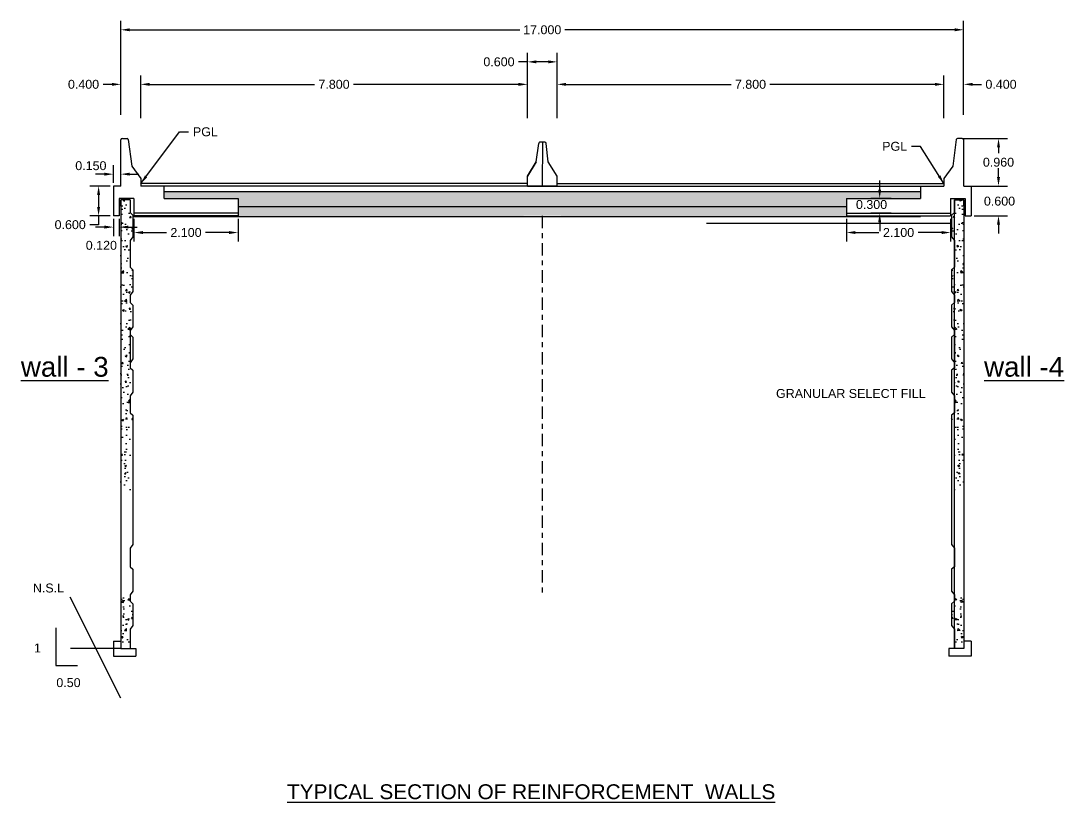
# Model space of a CAD drawing. Header units: inches. Extents: x 7464 to 8514, y 25455 to 25607.
# Drawn here: x 8087.38 to 8108.42, y 25477.12 to 25492.89 of the extents above; entities that cross this region are included whole.
import ezdxf

# ---------------------------------------------------------------- set-up
doc = ezdxf.new("R2010")
doc.units = ezdxf.units.IN
doc.header["$MEASUREMENT"] = 0
doc.linetypes.add('CENTER', pattern=[2, 1.25, -0.25, 0.25, -0.25])
doc.styles.get("Standard").update_dxf_attribs({"font": 'arial.ttf'})
doc.dimstyles.get("Standard").update_dxf_attribs({"dimtxt": 0.18, "dimasz": 0.18, "dimexe": 0.18, "dimexo": 0.0625, "dimgap": 0.09, "dimtad": 0, "dimtih": 1, "dimtoh": 1, "dimdec": 3, "dimzin": 0, "dimdsep": 46, "dimtxsty": 'Standard', "dimcen": 0.09, "dimadec": 0, "dimazin": 0, "dimtfac": 1, "dimtdec": 3, "dimtofl": 0, "dimtmove": 0, "dimatfit": 3, "dimfxl": 1, "dimtolj": 1, "dimtzin": 0, "dimarcsym": 0})
pattern_1 = [(130, (8334.2532, 25322.7993), (-0.3586301, -0.03137607), [0.0375, -0.4125]), (185, (8334.2532, 25322.7993), (0.06937567, 0.37609607), [0.03, -0.33]), (79.5486, (8334.2233, 25322.7967), (-0.2892547, 0.34471977), [0.0318701, -0.35057106]), (133.8158, (8334.2532, 25322.8993), (-0.5336205, -0.0827595), [0.05625, -0.61875]), (83.3644, (8334.20873, 25322.8924), (-0.4673314, 0.4870589), [0.0478051, -0.5258565]), (188.8158, (8334.2532, 25322.8993), (-0.467331, 0.4870593), [0.045, -0.495]), (159, (8334.2032, 25322.8743), (-0.29845353, -0.20130945), [0.0375, -0.4125]), (214, (8334.2032, 25322.8743), (-0.12165767, 0.362575), [0.03, -0.33]), (108.5486, (8334.17833, 25322.85754), (-0.4201113, 0.16126525), [0.0318701, -0.35057106]), (142.5, (8334.2532, 25322.79931), (-0.00607993, 0.166446927), [0, -0.326, 0, -0.335, 0, -0.33125]), (172.5, (8334.2532, 25322.79931), (-0.13153477, 0.19720586), [0, -0.191, 0, -0.3185, 0, -0.12625]), (212.5, (8334.3647, 25322.79931), (-0.26691122, -0.011277436), [0, -0.125, 0, -0.39, 0, -0.5175]), (222.5, (8334.4147, 25322.7993), (-0.29159308, 0.0500525), [0, -0.1625, 0, -0.259, 0, -0.3675])]

# ---------------------------------------------------------------- blocks, each defined once
blk = doc.blocks.new('*D255')
at = {"color": 0, "lineweight": -2, "transparency": 16777216}
for p, q in [((8089.792, 25490.927), (8089.792, 25491.788)), ((8097.592, 25490.927), (8097.592, 25491.788)), ((8089.972, 25491.608), (8093.3, 25491.608)), ((8097.412, 25491.608), (8094.085, 25491.608))]:
    blk.add_line(p, q, dxfattribs=at)
at = {"color": 0, "transparency": 16777216}
for points in [[(8089.972, 25491.638), (8089.972, 25491.578), (8089.792, 25491.608)], [(8097.412, 25491.638), (8097.412, 25491.578), (8097.592, 25491.608)]]:
    blk.add_solid(points, dxfattribs=at)
at = {"layer": 'Defpoints', "color": 0, "transparency": 16777216}
for p in [(8097.592, 25491.608), (8089.792, 25490.865), (8097.592, 25490.865)]:
    blk.add_point(p, dxfattribs=at)
at = {"color": 0, "transparency": 16777216, "insert": (8093.692, 25491.608), "char_height": 0.18, "attachment_point": 5}
blk.add_mtext('\\A1;7.800', dxfattribs=at)
blk = doc.blocks.new('*D256')
at = {"color": 0, "lineweight": -2, "transparency": 16777216}
for p, q in [((8089.392, 25490.99), (8089.392, 25491.788)), ((8089.792, 25490.99), (8089.792, 25491.788)), ((8089.212, 25491.608), (8089.032, 25491.608)), ((8089.972, 25491.608), (8090.152, 25491.608))]:
    blk.add_line(p, q, dxfattribs=at)
at = {"color": 0, "transparency": 16777216}
for points in [[(8089.212, 25491.638), (8089.212, 25491.578), (8089.392, 25491.608)], [(8089.972, 25491.638), (8089.972, 25491.578), (8089.792, 25491.608)]]:
    blk.add_solid(points, dxfattribs=at)
at = {"layer": 'Defpoints', "color": 0, "transparency": 16777216}
for p in [(8089.392, 25491.608), (8089.392, 25490.927), (8089.792, 25490.927)]:
    blk.add_point(p, dxfattribs=at)
at = {"color": 0, "transparency": 16777216, "insert": (8088.639, 25491.608), "char_height": 0.18, "attachment_point": 5}
blk.add_mtext('\\A1;0.400', dxfattribs=at)
blk = doc.blocks.new('*D257')
at = {"color": 0, "lineweight": -2, "transparency": 16777216}
for p, q in [((8089.242, 25489.619), (8089.242, 25489.976)), ((8089.392, 25489.619), (8089.392, 25489.976)), ((8089.062, 25489.796), (8088.882, 25489.796)), ((8089.572, 25489.796), (8089.752, 25489.796))]:
    blk.add_line(p, q, dxfattribs=at)
at = {"color": 0, "transparency": 16777216}
for points in [[(8089.062, 25489.826), (8089.062, 25489.766), (8089.242, 25489.796)], [(8089.572, 25489.826), (8089.572, 25489.766), (8089.392, 25489.796)]]:
    blk.add_solid(points, dxfattribs=at)
at = {"layer": 'Defpoints', "color": 0, "transparency": 16777216}
for p in [(8089.392, 25489.796), (8089.242, 25489.556), (8089.392, 25489.556)]:
    blk.add_point(p, dxfattribs=at)
at = {"color": 0, "transparency": 16777216, "insert": (8088.787, 25489.966), "char_height": 0.18, "attachment_point": 5}
blk.add_mtext('\\A1;0.150', dxfattribs=at)
blk = doc.blocks.new('*D276')
at = {"color": 0, "lineweight": -2, "transparency": 16777216}
for p, q in [((8089.656, 25488.894), (8089.656, 25488.438)), ((8091.756, 25488.894), (8091.756, 25488.438)), ((8089.836, 25488.618), (8090.311, 25488.618)), ((8091.576, 25488.618), (8091.101, 25488.618))]:
    blk.add_line(p, q, dxfattribs=at)
at = {"color": 0, "transparency": 16777216}
for points in [[(8089.836, 25488.648), (8089.836, 25488.588), (8089.656, 25488.618)], [(8091.576, 25488.648), (8091.576, 25488.588), (8091.756, 25488.618)]]:
    blk.add_solid(points, dxfattribs=at)
at = {"layer": 'Defpoints', "color": 0, "transparency": 16777216}
for p in [(8089.656, 25488.956), (8091.756, 25488.956), (8091.756, 25488.618)]:
    blk.add_point(p, dxfattribs=at)
at = {"color": 0, "transparency": 16777216, "insert": (8090.706, 25488.618), "char_height": 0.18, "attachment_point": 5}
blk.add_mtext('\\A1;2.100', dxfattribs=at)
blk = doc.blocks.new('*D259')
at = {"color": 0, "lineweight": -2, "transparency": 16777216}
for p, q in [((8098.192, 25490.927), (8098.192, 25491.788)), ((8105.992, 25490.927), (8105.992, 25491.788)), ((8098.372, 25491.608), (8101.7, 25491.608)), ((8105.812, 25491.608), (8102.485, 25491.608))]:
    blk.add_line(p, q, dxfattribs=at)
at = {"color": 0, "transparency": 16777216}
for points in [[(8098.372, 25491.638), (8098.372, 25491.578), (8098.192, 25491.608)], [(8105.812, 25491.638), (8105.812, 25491.578), (8105.992, 25491.608)]]:
    blk.add_solid(points, dxfattribs=at)
at = {"layer": 'Defpoints', "color": 0, "transparency": 16777216}
for p in [(8098.192, 25491.608), (8098.192, 25490.865), (8105.992, 25490.865)]:
    blk.add_point(p, dxfattribs=at)
at = {"color": 0, "transparency": 16777216, "insert": (8102.092, 25491.608), "char_height": 0.18, "attachment_point": 5}
blk.add_mtext('\\A1;7.800', dxfattribs=at)
blk = doc.blocks.new('*D260')
at = {"color": 0, "lineweight": -2, "transparency": 16777216}
for p, q in [((8105.992, 25490.99), (8105.992, 25491.788)), ((8106.392, 25490.99), (8106.392, 25491.788)), ((8105.812, 25491.608), (8105.632, 25491.608)), ((8106.572, 25491.608), (8106.752, 25491.608))]:
    blk.add_line(p, q, dxfattribs=at)
at = {"color": 0, "transparency": 16777216}
for points in [[(8105.812, 25491.638), (8105.812, 25491.578), (8105.992, 25491.608)], [(8106.572, 25491.638), (8106.572, 25491.578), (8106.392, 25491.608)]]:
    blk.add_solid(points, dxfattribs=at)
at = {"layer": 'Defpoints', "color": 0, "transparency": 16777216}
for p in [(8106.392, 25491.608), (8105.992, 25490.927), (8106.392, 25490.927)]:
    blk.add_point(p, dxfattribs=at)
at = {"color": 0, "transparency": 16777216, "insert": (8107.146, 25491.608), "char_height": 0.18, "attachment_point": 5}
blk.add_mtext('\\A1;0.400', dxfattribs=at)
blk = doc.blocks.new('*D278')
at = {"color": 0, "lineweight": -2, "transparency": 16777216}
for p, q in [((8104.029, 25488.894), (8104.029, 25488.438)), ((8106.129, 25488.894), (8106.129, 25488.438)), ((8104.209, 25488.618), (8104.684, 25488.618)), ((8105.949, 25488.618), (8105.474, 25488.618))]:
    blk.add_line(p, q, dxfattribs=at)
at = {"color": 0, "transparency": 16777216}
for points in [[(8104.209, 25488.648), (8104.209, 25488.588), (8104.029, 25488.618)], [(8105.949, 25488.648), (8105.949, 25488.588), (8106.129, 25488.618)]]:
    blk.add_solid(points, dxfattribs=at)
at = {"layer": 'Defpoints', "color": 0, "transparency": 16777216}
for p in [(8104.029, 25488.956), (8106.129, 25488.956), (8104.029, 25488.618)]:
    blk.add_point(p, dxfattribs=at)
at = {"color": 0, "transparency": 16777216, "insert": (8105.079, 25488.618), "char_height": 0.18, "attachment_point": 5}
blk.add_mtext('\\A1;2.100', dxfattribs=at)
blk = doc.blocks.new('*D261')
at = {"color": 0, "lineweight": -2, "transparency": 16777216}
for p, q in [((8097.592, 25490.927), (8097.592, 25492.242)), ((8098.192, 25490.927), (8098.192, 25492.242)), ((8097.592, 25492.062), (8097.412, 25492.062)), ((8098.012, 25492.062), (8097.772, 25492.062))]:
    blk.add_line(p, q, dxfattribs=at)
at = {"color": 0, "transparency": 16777216}
for points in [[(8097.772, 25492.092), (8097.772, 25492.032), (8097.592, 25492.062)], [(8098.012, 25492.092), (8098.012, 25492.032), (8098.192, 25492.062)]]:
    blk.add_solid(points, dxfattribs=at)
at = {"layer": 'Defpoints', "color": 0, "transparency": 16777216}
for p in [(8097.592, 25492.062), (8097.592, 25490.865), (8098.192, 25490.865)]:
    blk.add_point(p, dxfattribs=at)
at = {"color": 0, "transparency": 16777216, "insert": (8097.019, 25492.062), "char_height": 0.18, "attachment_point": 5}
blk.add_mtext('\\A1;0.600', dxfattribs=at)
blk = doc.blocks.new('*D262')
at = {"color": 0, "lineweight": -2, "transparency": 16777216}
for p, q in [((8089.392, 25491.451), (8089.392, 25492.889)), ((8106.392, 25491.451), (8106.392, 25492.889)), ((8089.572, 25492.709), (8097.438, 25492.709)), ((8106.212, 25492.709), (8098.347, 25492.709))]:
    blk.add_line(p, q, dxfattribs=at)
at = {"color": 0, "transparency": 16777216}
for points in [[(8089.572, 25492.739), (8089.572, 25492.679), (8089.392, 25492.709)], [(8106.212, 25492.739), (8106.212, 25492.679), (8106.392, 25492.709)]]:
    blk.add_solid(points, dxfattribs=at)
at = {"layer": 'Defpoints', "color": 0, "transparency": 16777216}
for p in [(8089.392, 25492.709), (8089.392, 25491.389), (8106.392, 25491.389)]:
    blk.add_point(p, dxfattribs=at)
at = {"color": 0, "transparency": 16777216, "insert": (8097.892, 25492.709), "char_height": 0.18, "attachment_point": 5}
blk.add_mtext('\\A1;17.000', dxfattribs=at)
blk = doc.blocks.new('*D281')
at = {"color": 0, "lineweight": -2, "transparency": 16777216}
for p, q in [((8089.178, 25489.556), (8088.763, 25489.556)), ((8088.943, 25489.376), (8088.943, 25489.136)), ((8089.178, 25488.956), (8088.763, 25488.956)), ((8088.943, 25488.956), (8088.943, 25488.776)), ((8088.943, 25488.776), (8088.763, 25488.776))]:
    blk.add_line(p, q, dxfattribs=at)
at = {"color": 0, "transparency": 16777216}
for points in [[(8088.913, 25489.376), (8088.973, 25489.376), (8088.943, 25489.556)], [(8088.913, 25489.136), (8088.973, 25489.136), (8088.943, 25488.956)]]:
    blk.add_solid(points, dxfattribs=at)
at = {"layer": 'Defpoints', "color": 0, "transparency": 16777216}
for p in [(8089.241, 25489.556), (8088.943, 25488.956), (8089.241, 25488.956)]:
    blk.add_point(p, dxfattribs=at)
at = {"color": 0, "transparency": 16777216, "insert": (8088.37, 25488.776), "char_height": 0.18, "attachment_point": 5}
blk.add_mtext('\\A1;0.600', dxfattribs=at)
blk = doc.blocks.new('*D282')
at = {"color": 0, "lineweight": -2, "transparency": 16777216}
for p, q in [((8089.241, 25488.894), (8089.241, 25488.548)), ((8089.361, 25488.894), (8089.361, 25488.548)), ((8089.061, 25488.728), (8088.881, 25488.728)), ((8089.541, 25488.728), (8089.721, 25488.728))]:
    blk.add_line(p, q, dxfattribs=at)
at = {"color": 0, "transparency": 16777216}
for points in [[(8089.061, 25488.758), (8089.061, 25488.698), (8089.241, 25488.728)], [(8089.541, 25488.758), (8089.541, 25488.698), (8089.361, 25488.728)]]:
    blk.add_solid(points, dxfattribs=at)
at = {"layer": 'Defpoints', "color": 0, "transparency": 16777216}
for p in [(8089.241, 25488.956), (8089.361, 25488.956), (8089.361, 25488.728)]:
    blk.add_point(p, dxfattribs=at)
at = {"color": 0, "transparency": 16777216, "insert": (8088.999, 25488.359), "char_height": 0.18, "attachment_point": 5}
blk.add_mtext('\\A1;0.120', dxfattribs=at)
blk = doc.blocks.new('*D265')
at = {"color": 0, "lineweight": -2, "transparency": 16777216}
for p, q in [((8104.698, 25489.486), (8104.698, 25489.666)), ((8104.929, 25489.306), (8104.518, 25489.306)), ((8104.929, 25489.006), (8104.518, 25489.006)), ((8104.698, 25488.826), (8104.698, 25488.646))]:
    blk.add_line(p, q, dxfattribs=at)
at = {"color": 0, "transparency": 16777216}
for points in [[(8104.668, 25489.486), (8104.728, 25489.486), (8104.698, 25489.306)], [(8104.668, 25488.826), (8104.728, 25488.826), (8104.698, 25489.006)]]:
    blk.add_solid(points, dxfattribs=at)
at = {"layer": 'Defpoints', "color": 0, "transparency": 16777216}
for p in [(8104.992, 25489.306), (8104.698, 25489.006), (8104.992, 25489.006)]:
    blk.add_point(p, dxfattribs=at)
at = {"color": 0, "transparency": 16777216, "insert": (8104.534, 25489.183), "char_height": 0.18, "attachment_point": 5}
blk.add_mtext('\\A1;0.300', dxfattribs=at)
blk = doc.blocks.new('*D267')
at = {"color": 0, "lineweight": -2, "transparency": 16777216}
for p, q in [((8107.095, 25489.736), (8107.095, 25489.916)), ((8106.607, 25489.556), (8107.275, 25489.556)), ((8106.607, 25488.956), (8107.275, 25488.956)), ((8107.095, 25488.776), (8107.095, 25488.596))]:
    blk.add_line(p, q, dxfattribs=at)
at = {"color": 0, "transparency": 16777216}
for points in [[(8107.065, 25489.736), (8107.125, 25489.736), (8107.095, 25489.556)], [(8107.065, 25488.776), (8107.125, 25488.776), (8107.095, 25488.956)]]:
    blk.add_solid(points, dxfattribs=at)
at = {"layer": 'Defpoints', "color": 0, "transparency": 16777216}
for p in [(8106.544, 25489.556), (8106.544, 25488.956), (8107.095, 25488.956)]:
    blk.add_point(p, dxfattribs=at)
at = {"color": 0, "transparency": 16777216, "insert": (8107.115, 25489.251), "char_height": 0.18, "attachment_point": 5}
blk.add_mtext('\\A1;0.600', dxfattribs=at)
blk = doc.blocks.new('*D268')
at = {"color": 0, "lineweight": -2, "transparency": 16777216}
for p, q in [((8106.378, 25490.516), (8107.275, 25490.516)), ((8107.095, 25490.336), (8107.095, 25490.218)), ((8107.095, 25489.736), (8107.095, 25489.854)), ((8106.455, 25489.556), (8107.275, 25489.556))]:
    blk.add_line(p, q, dxfattribs=at)
at = {"color": 0, "transparency": 16777216}
for points in [[(8107.065, 25490.336), (8107.125, 25490.336), (8107.095, 25490.516)], [(8107.065, 25489.736), (8107.125, 25489.736), (8107.095, 25489.556)]]:
    blk.add_solid(points, dxfattribs=at)
at = {"layer": 'Defpoints', "color": 0, "transparency": 16777216}
for p in [(8106.315, 25490.516), (8107.095, 25490.516), (8106.392, 25489.556)]:
    blk.add_point(p, dxfattribs=at)
at = {"color": 0, "transparency": 16777216, "insert": (8107.095, 25490.036), "char_height": 0.18, "attachment_point": 5}
blk.add_mtext('\\A1;0.960', dxfattribs=at)

msp = doc.modelspace()

# ---------------------------------------------------------------- hatches: boundary and pattern name
h = msp.add_hatch()
h.set_pattern_fill('AR-CONC', color=0, scale=0.05, style=0)
h.set_pattern_definition([(50, (7861.53177, 25324.96827), (0.3586301, -0.03137607), [0.0375, -0.4125]), (355, (7861.53177, 25324.96827), (-0.06937567, 0.37609607), [0.03, -0.33]), (100.4514, (7861.56165, 25324.96565), (0.2892547, 0.34471977), [0.0318701, -0.35057106]), (46.1842, (7861.53177, 25325.06827), (0.5336205, -0.0827595), [0.05625, -0.61875]), (96.6356, (7861.57623, 25325.06137), (0.4673314, 0.4870589), [0.0478051, -0.5258565]), (351.1842, (7861.53177, 25325.06827), (0.467331, 0.4870593), [0.045, -0.495]), (21, (7861.58177, 25325.04327), (0.29845353, -0.20130945), [0.0375, -0.4125]), (326, (7861.58177, 25325.04327), (0.12165767, 0.362575), [0.03, -0.33]), (71.4514, (7861.60664, 25325.0265), (0.4201113, 0.16126525), [0.0318701, -0.35057106]), (37.5, (7861.53177, 25324.96827), (0.00607993, 0.166446927), [0, -0.326, 0, -0.335, 0, -0.33125]), (7.5, (7861.53177, 25324.96827), (0.13153477, 0.19720586), [0, -0.191, 0, -0.3185, 0, -0.12625]), (327.5, (7861.42027, 25324.96827), (0.26691122, -0.011277436), [0, -0.125, 0, -0.39, 0, -0.5175]), (317.5, (7861.37027, 25324.96827), (0.29159308, 0.0500525), [0, -0.1625, 0, -0.259, 0, -0.3675])])
h.paths.add_polyline_path([(8089.6358, 25487.8678), (8089.5808, 25487.9178), (8089.5808, 25488.456), (8089.6358, 25488.5318), (8089.6358, 25488.9715), (8089.5808, 25489.0215), (8089.5808, 25489.2767), (8089.3908, 25489.2767), (8089.3908, 25489.1517), (8089.3908, 25483.4302), (8089.5808, 25483.4302), (8089.5808, 25483.4776), (8089.6358, 25483.5534), (8089.6358, 25483.9931), (8089.5808, 25484.0431), (8089.5808, 25484.4172), (8089.6358, 25484.493), (8089.6358, 25484.9327), (8089.5808, 25484.9828), (8089.5808, 25485.3231), (8089.6358, 25485.3989), (8089.6358, 25485.8386), (8089.5808, 25485.8887), (8089.5808, 25486.6387), (8089.6358, 25486.7145), (8089.6358, 25487.1542), (8089.5808, 25487.2042), (8089.5808, 25487.3522), (8089.6358, 25487.4281)])
h = msp.add_hatch()
h.set_pattern_fill('GRAVEL', color=252, scale=0.4, style=0)
h.set_pattern_definition([(228.0128, (7861.819765, 25348.283322), (-3.199999293, -3.6000005366), [0.0538144, -5.3276352]), (184.9697, (7861.783765, 25348.243322), (4.8000004206, 0.3999965228), [0.0923472, -9.14237]), (132.5104, (7861.691765, 25348.235322), (3.9999962873, -4.4000034695), [0.0651152, -6.4464128]), (267.2737, (7861.535765, 25348.135322), (0.3999984071, 8.000000118), [0.0840952, -8.3254232]), (292.8337, (7861.531765, 25348.051322), (-2.0000039622, 4.7999985647), [0.082462, -8.1637492]), (357.2737, (7861.563765, 25347.975322), (-8.000000118, 0.3999984071), [0.0840952, -8.3254232]), (37.6942, (7861.647765, 25347.971322), (-5.20000293825, -3.9999961621), [0.1112116, -11.0099396]), (72.2553, (7861.735765, 25348.039322), (2.8000043051, 8.7999984925), [0.1049952, -10.3945284]), (121.4296, (7861.767765, 25348.139322), (-3.2000032937, 5.1999980146), [0.08438, -8.3536292]), (175.2364, (7861.723765, 25348.21132), (4.4000003785, -0.399996613), [0.0963328, -4.7203052]), (222.3974, (7861.627765, 25348.219322), (-4.80000294043, -4.3999968328), [0.1245792, -12.33335]), (138.8141, (7861.931765, 25348.13132), (-2.8000011787, 2.3999989253), [0.0425204, -4.2095376]), (171.4692, (7861.899765, 25348.159322), (5.1999993139, -0.800003164), [0.0808948, -8.0086044]), (225, (7861.81977, 25348.17132), (-4e-17, -0.40000012), [0.0565684, -0.5091168]), (203.1986, (7861.791765, 25348.21932), (1.999999892, 0.80000053), [0.0304632, -3.015846]), (291.8014, (7861.763765, 25348.20732), (-0.399999964, 1.20000011), [0.0430812, -2.1109848]), (30.9638, (7861.779765, 25348.16732), (1.199999209, 0.800000993), [0.0699716, -2.2624092]), (161.5651, (7861.83977, 25348.20332), (0.800000174, -0.39999936), [0.0505964, -1.2143148]), (16.3895, (7861.531765, 25348.207322), (4.0000008794, 1.199997084), [0.07088, -7.017138]), (70.3462, (7861.599765, 25348.227322), (-1.599998099, -4.4000008542), [0.0594644, -5.8869632]), (293.1986, (7861.839765, 25348.28332), (-0.80000053, 1.999999892), [0.060926, -2.9853832]), (343.6105, (7861.863765, 25348.227322), (-4.0000008794, 1.199997084), [0.07088, -7.017138]), (339.444, (7861.531765, 25347.95932), (-2.000000738, 0.7999983986), [0.068352, -3.3492496]), (294.7751, (7861.595765, 25347.935322), (-1.9999968757, 4.4000013687), [0.0572712, -5.6698572]), (66.8014, (7861.843765, 25347.88332), (0.80000053, 1.999999892), [0.060926, -2.9853832]), (17.354, (7861.867765, 25347.939322), (-5.2000008076, -1.599997801), [0.0670524, -6.6381696]), (69.444, (7861.647765, 25347.88332), (-0.7999983986, -2.000000738), [0.034176, -3.3834256]), (101.3099, (7861.819765, 25347.88332), (-0.399999053, 1.6000003), [0.020396, -2.0192116]), (165.9638, (7861.81577, 25347.90332), (1.20000022, -0.399999223), [0.082462, -1.56678]), (186.009, (7861.735765, 25347.923322), (3.9999999004, 0.399999727), [0.07642, -7.5655692]), (303.6901, (7861.77977, 25348.13132), (-0.400000534, 0.799999823), [0.0576888, -1.3845316]), (353.1572, (7861.811765, 25348.083322), (6.7999997462, -0.8000031992), [0.1007176, -9.9710252]), (60.9454, (7861.911765, 25348.07132), (-1.600000011, -2.800000154), [0.0411824, -4.0770696]), (90, (7861.93177, 25348.10732), (-0.4, 0.4), [0.024, -0.376]), (120.2564, (7861.727765, 25347.935322), (1.5999979547, -2.8000009823), [0.0555696, -5.501408]), (48.0128, (7861.699765, 25347.983322), (3.199999293, 3.6000005366), [0.1076288, -5.2738208]), (0, (7861.77177, 25348.06332), (0.4, 0.4), [0.104, -0.296]), (325.3048, (7861.875765, 25348.063322), (-3.9999977036, 2.8000034438), [0.0632456, -6.2613096]), (254.0546, (7861.927765, 25348.02732), (-0.399999956, -1.600000051), [0.0582408, -2.8538032]), (207.646, (7861.911765, 25347.971322), (-7.5999983229, -4.0000030853), [0.094826, -9.3877896]), (175.4261, (7861.827765, 25347.927322), (-5.2000002233, 0.3999979205), [0.1003196, -9.9316296])])
h.paths.add_polyline_path([(8105.5192, 25489.4363), (8090.2658, 25489.4363), (8090.2658, 25489.3063), (8091.7558, 25489.3063), (8091.7558, 25489.1363), (8097.8925, 25489.1363), (8104.0292, 25489.1363), (8104.0292, 25489.3063), (8105.5192, 25489.3063)])
h = msp.add_hatch()
h.set_pattern_fill('AR-CONC', color=0, scale=0.05, style=0)
h.set_pattern_definition([(130, (8334.2532, 25324.96827), (-0.3586301, -0.03137607), [0.0375, -0.4125]), (185, (8334.2532, 25324.96827), (0.06937567, 0.37609607), [0.03, -0.33]), (79.5486, (8334.2233, 25324.96565), (-0.2892547, 0.34471977), [0.0318701, -0.35057106]), (133.8158, (8334.2532, 25325.06827), (-0.5336205, -0.0827595), [0.05625, -0.61875]), (83.3644, (8334.20873, 25325.06137), (-0.4673314, 0.4870589), [0.0478051, -0.5258565]), (188.8158, (8334.2532, 25325.06827), (-0.467331, 0.4870593), [0.045, -0.495]), (159, (8334.2032, 25325.04327), (-0.29845353, -0.20130945), [0.0375, -0.4125]), (214, (8334.2032, 25325.04327), (-0.12165767, 0.362575), [0.03, -0.33]), (108.5486, (8334.17833, 25325.0265), (-0.4201113, 0.16126525), [0.0318701, -0.35057106]), (142.5, (8334.2532, 25324.96827), (-0.00607993, 0.166446927), [0, -0.326, 0, -0.335, 0, -0.33125]), (172.5, (8334.2532, 25324.96827), (-0.13153477, 0.19720586), [0, -0.191, 0, -0.3185, 0, -0.12625]), (212.5, (8334.3647, 25324.96827), (-0.26691122, -0.011277436), [0, -0.125, 0, -0.39, 0, -0.5175]), (222.5, (8334.4147, 25324.96827), (-0.29159308, 0.0500525), [0, -0.1625, 0, -0.259, 0, -0.3675])])
h.paths.add_polyline_path([(8106.1492, 25487.8678), (8106.2042, 25487.9178), (8106.2042, 25488.456), (8106.1492, 25488.5318), (8106.1492, 25488.9715), (8106.2042, 25489.0215), (8106.2042, 25489.2767), (8106.3942, 25489.2767), (8106.3942, 25489.1517), (8106.3942, 25483.4302), (8106.2042, 25483.4302), (8106.2042, 25483.4776), (8106.1492, 25483.5534), (8106.1492, 25483.9931), (8106.2042, 25484.0431), (8106.2042, 25484.4172), (8106.1492, 25484.493), (8106.1492, 25484.9327), (8106.2042, 25484.9828), (8106.2042, 25485.3231), (8106.1492, 25485.3989), (8106.1492, 25485.8386), (8106.2042, 25485.8887), (8106.2042, 25486.6387), (8106.1492, 25486.7145), (8106.1492, 25487.1542), (8106.2042, 25487.2042), (8106.2042, 25487.3522), (8106.1492, 25487.4281)])
h = msp.add_hatch()
h.set_pattern_fill('HONEY', color=252, scale=0.5, style=0)
h.set_pattern_definition([(0, (7861.531765, 25347.88332), (0.09375, 0.054126587), [0.0625, -0.125]), (120, (7861.531765, 25347.88332), (-0.09375, 0.054126588), [0.0625, -0.125]), (60, (7861.531765, 25347.88332), (2e-10, 0.108253175), [-0.125, 0.0625])])
h.paths.add_polyline_path([(8104.0292, 25489.1363), (8091.7558, 25489.1363), (8091.7558, 25488.9363), (8097.8925, 25488.9563), (8104.0292, 25488.9363)])
h = msp.add_hatch()
h.set_pattern_fill('AR-CONC', color=0, scale=0.05, style=0)
h.set_pattern_definition([(50, (7861.53177, 25322.7993), (0.3586301, -0.03137607), [0.0375, -0.4125]), (355, (7861.53177, 25322.7993), (-0.06937567, 0.37609607), [0.03, -0.33]), (100.4514, (7861.56165, 25322.7967), (0.2892547, 0.34471977), [0.0318701, -0.35057106]), (46.1842, (7861.53177, 25322.8993), (0.5336205, -0.0827595), [0.05625, -0.61875]), (96.6356, (7861.57623, 25322.8924), (0.4673314, 0.4870589), [0.0478051, -0.5258565]), (351.1842, (7861.53177, 25322.8993), (0.467331, 0.4870593), [0.045, -0.495]), (21, (7861.58177, 25322.8743), (0.29845353, -0.20130945), [0.0375, -0.4125]), (326, (7861.58177, 25322.8743), (0.12165767, 0.362575), [0.03, -0.33]), (71.4514, (7861.60664, 25322.85754), (0.4201113, 0.16126525), [0.0318701, -0.35057106]), (37.5, (7861.53177, 25322.79931), (0.00607993, 0.166446927), [0, -0.326, 0, -0.335, 0, -0.33125]), (7.5, (7861.53177, 25322.79931), (0.13153477, 0.19720586), [0, -0.191, 0, -0.3185, 0, -0.12625]), (327.5, (7861.42027, 25322.79931), (0.26691122, -0.011277436), [0, -0.125, 0, -0.39, 0, -0.5175]), (317.5, (7861.37027, 25322.7993), (0.29159308, 0.0500525), [0, -0.1625, 0, -0.259, 0, -0.3675])])
h.paths.add_polyline_path([(8089.6358, 25480.6874), (8089.6358, 25481.1271), (8089.5808, 25481.1771), (8089.5808, 25481.2613), (8089.3908, 25481.2613), (8089.3908, 25480.222), (8089.5808, 25480.222), (8089.5808, 25480.6116)])
h = msp.add_hatch()
h.set_pattern_fill('AR-CONC', color=0, scale=0.05, style=0)
h.set_pattern_definition(pattern_1)
h.paths.add_polyline_path([(8106.1492, 25480.6874), (8106.1492, 25481.1271), (8106.2042, 25481.1771), (8106.2042, 25481.2613), (8106.3942, 25481.2613), (8106.3942, 25480.222), (8106.2042, 25480.222), (8106.2042, 25480.6116)])
h = msp.add_hatch()
h.set_pattern_fill('AR-CONC', color=0, scale=0.05, style=0)
h.set_pattern_definition(pattern_1)
h.paths.add_polyline_path([(8106.1492, 25480.6874), (8106.1492, 25481.1271), (8106.2042, 25481.1771), (8106.2042, 25481.2613), (8106.3942, 25481.2613), (8106.3942, 25480.222), (8106.2042, 25480.222), (8106.2042, 25480.6116)])

# ---------------------------------------------------------------- linework, layer by layer
at = {"color": 1}
for p, q in [((8089.4226, 25490.5163), (8089.5164, 25490.5163)), ((8106.3624, 25490.5163), (8106.2686, 25490.5163)), ((8089.541, 25490.4955), (8089.6125, 25489.9563)), ((8097.9407, 25490.4426), (8097.8507, 25490.4426)), ((8097.8957, 25490.4426), (8097.8925, 25489.5563)), ((8106.2439, 25490.4955), (8106.1725, 25489.9563)), ((8089.6125, 25489.9563), (8089.7925, 25489.7082)), ((8097.7725, 25490.0438), (8097.5925, 25489.7584)), ((8106.1725, 25489.9563), (8105.9925, 25489.7082)), ((8089.7925, 25489.7082), (8089.7925, 25489.5563)), ((8097.5925, 25489.5563), (8097.5925, 25489.7584)), ((8105.9925, 25489.7082), (8105.9925, 25489.5563)), ((8089.3925, 25489.5563), (8089.2408, 25489.5563)), ((8097.5925, 25489.6063), (8089.7925, 25489.6063)), ((8097.5925, 25489.5563), (8089.7925, 25489.5563)), ((8097.5925, 25489.5563), (8089.7925, 25489.5563)), ((8090.2658, 25489.3063), (8090.2658, 25489.5563)), ((8097.9925, 25489.5563), (8097.5925, 25489.5563)), ((8097.5925, 25489.5563), (8098.1925, 25489.5563)), ((8098.1925, 25489.5563), (8097.5925, 25489.5563)), ((8098.1925, 25489.6063), (8105.9925, 25489.6063)), ((8098.1925, 25489.5563), (8105.9925, 25489.5563)), ((8098.1925, 25489.5563), (8105.9925, 25489.5563)), ((8105.5192, 25489.5563), (8105.5192, 25489.3063)), ((8106.3925, 25489.5563), (8106.5442, 25489.5563)), ((8089.6558, 25489.3063), (8089.3608, 25489.3063)), ((8089.6558, 25489.3063), (8089.6558, 25488.9563)), ((8105.5192, 25489.4363), (8090.2658, 25489.4363)), ((8090.2658, 25489.3063), (8091.7558, 25489.3063)), ((8104.0292, 25489.3063), (8105.5192, 25489.3063)), ((8106.1292, 25489.3063), (8106.4242, 25489.3063)), ((8106.1292, 25489.3063), (8106.1292, 25488.9563)), ((8106.1292, 25489.3063), (8106.1292, 25488.9563)), ((8104.0292, 25489.1363), (8091.7558, 25489.1363)), ((8105.5192, 25488.9363), (8089.6358, 25488.9363)), ((8091.7558, 25489.0063), (8089.6558, 25489.0063)), ((8091.7558, 25488.9563), (8089.6558, 25488.9563)), ((8104.0292, 25489.0063), (8106.1292, 25489.0063)), ((8104.0292, 25488.9563), (8106.1292, 25488.9563))]:
    msp.add_line(p, q, dxfattribs=at)
at = {"color": 0}
for p, q in [((8089.3925, 25489.5563), (8089.3925, 25490.4863)), ((8106.3925, 25489.5563), (8106.3925, 25490.4863)), ((8089.2408, 25489.5563), (8089.2408, 25488.9563)), ((8089.2408, 25489.5563), (8089.2408, 25488.9563)), ((8106.5442, 25489.5563), (8106.5442, 25488.9563)), ((8089.3608, 25489.3063), (8089.3608, 25488.9563)), ((8089.5808, 25489.2767), (8089.3908, 25489.2767)), ((8089.3908, 25489.1517), (8089.3908, 25489.2767)), ((8089.3925, 25489.2767), (8089.3925, 25480.222)), ((8089.5808, 25489.2767), (8089.5808, 25489.0215)), ((8089.5808, 25489.2767), (8089.5808, 25489.1517)), ((8091.7558, 25489.3063), (8091.7558, 25488.9563)), ((8104.0292, 25489.3063), (8104.0292, 25488.9563)), ((8106.2025, 25489.2767), (8106.2025, 25480.222)), ((8106.2042, 25489.2767), (8106.2042, 25489.0215)), ((8106.2042, 25489.2767), (8106.3942, 25489.2767)), ((8106.2042, 25489.2767), (8106.2042, 25489.1517)), ((8106.2042, 25489.2767), (8106.2042, 25489.0215)), ((8106.2042, 25489.2767), (8106.3942, 25489.2767)), ((8106.2042, 25489.2767), (8106.2042, 25489.1517)), ((8106.3925, 25489.2767), (8106.3925, 25480.222)), ((8106.3942, 25489.1517), (8106.3942, 25489.2767)), ((8106.3942, 25489.1517), (8106.3942, 25489.2767)), ((8106.4242, 25489.3063), (8106.4242, 25488.9563)), ((8106.4242, 25489.3063), (8106.4242, 25488.9563)), ((8089.3608, 25488.9563), (8089.2408, 25488.9563)), ((8089.5808, 25489.0215), (8089.6358, 25488.9715)), ((8089.6358, 25488.9715), (8089.6358, 25488.5318)), ((8089.6358, 25488.9715), (8089.6358, 25488.5318)), ((8106.2042, 25489.0215), (8106.1492, 25488.9715)), ((8106.2042, 25489.0215), (8106.1492, 25488.9715)), ((8106.1492, 25488.9715), (8106.1492, 25488.5318)), ((8106.1492, 25488.9715), (8106.1492, 25488.5318)), ((8106.1492, 25488.9715), (8106.1492, 25488.5318)), ((8106.1492, 25488.9715), (8106.1492, 25488.5318)), ((8106.4242, 25488.9563), (8106.5442, 25488.9563)), ((8106.1492, 25488.7981), (8101.2042, 25488.7981)), ((8089.6358, 25488.5318), (8089.5808, 25488.456)), ((8089.5808, 25488.456), (8089.5808, 25487.9178)), ((8106.1492, 25488.5318), (8106.2042, 25488.456)), ((8106.1492, 25488.5318), (8106.2042, 25488.456)), ((8106.2042, 25488.456), (8106.2042, 25487.9178)), ((8089.5808, 25487.9178), (8089.6358, 25487.8678)), ((8089.6358, 25487.8678), (8089.6358, 25487.4281)), ((8089.6358, 25487.8678), (8089.6358, 25487.4281)), ((8106.2042, 25487.9178), (8106.1492, 25487.8678)), ((8106.1492, 25487.8678), (8106.1492, 25487.4281)), ((8106.1492, 25487.8678), (8106.1492, 25487.4281)), ((8089.6358, 25487.4281), (8089.5808, 25487.3522)), ((8089.5808, 25487.3522), (8089.5808, 25487.2042)), ((8106.1492, 25487.4281), (8106.2042, 25487.3522)), ((8106.2042, 25487.3522), (8106.2042, 25487.2042)), ((8089.5808, 25487.2042), (8089.6358, 25487.1542)), ((8089.6358, 25487.1542), (8089.6358, 25486.7145)), ((8089.6358, 25487.1542), (8089.6358, 25486.7145)), ((8106.2042, 25487.2042), (8106.1492, 25487.1542)), ((8106.1492, 25487.1542), (8106.1492, 25486.7145)), ((8106.1492, 25487.1542), (8106.1492, 25486.7145)), ((8089.6358, 25486.7145), (8089.5808, 25486.6387)), ((8089.5808, 25486.6387), (8089.5808, 25485.8887)), ((8089.5808, 25486.5576), (8089.6358, 25486.5076)), ((8106.1492, 25486.7145), (8106.2042, 25486.6387)), ((8106.2042, 25486.5576), (8106.1492, 25486.5076)), ((8106.2042, 25486.6387), (8106.2042, 25485.8887)), ((8089.6358, 25486.5076), (8089.6358, 25486.0679)), ((8089.6358, 25486.5076), (8089.6358, 25486.0679)), ((8106.1492, 25486.5076), (8106.1492, 25486.0679)), ((8106.1492, 25486.5076), (8106.1492, 25486.0679)), ((8089.6358, 25486.0679), (8089.5808, 25485.992)), ((8089.5808, 25485.8887), (8089.6358, 25485.8386)), ((8106.1492, 25486.0679), (8106.2042, 25485.992)), ((8106.2042, 25485.8887), (8106.1492, 25485.8386)), ((8089.6358, 25485.8386), (8089.6358, 25485.3989)), ((8089.6358, 25485.8386), (8089.6358, 25485.3989)), ((8106.1492, 25485.8386), (8106.1492, 25485.3989)), ((8106.1492, 25485.8386), (8106.1492, 25485.3989)), ((8089.6358, 25485.3989), (8089.5808, 25485.3231)), ((8089.5808, 25485.3231), (8089.5808, 25484.9828)), ((8106.1492, 25485.3989), (8106.2042, 25485.3231)), ((8106.2042, 25485.3231), (8106.2042, 25484.9828)), ((8089.5808, 25484.9828), (8089.6358, 25484.9327)), ((8089.6358, 25484.9327), (8089.6358, 25482.3241)), ((8089.6358, 25484.9327), (8089.6358, 25482.3241)), ((8106.2042, 25484.9828), (8106.1492, 25484.9327)), ((8106.1492, 25484.9327), (8106.1492, 25482.3241)), ((8106.1492, 25484.9327), (8106.1492, 25482.3241)), ((8089.6358, 25482.3241), (8089.5808, 25482.2482)), ((8106.1492, 25482.3241), (8106.2042, 25482.2482)), ((8089.5808, 25482.2482), (8089.5808, 25481.8742)), ((8106.2042, 25482.2482), (8106.2042, 25481.8742)), ((8089.5808, 25481.8742), (8089.6358, 25481.8241)), ((8089.6358, 25481.8241), (8089.6358, 25481.3845)), ((8089.6358, 25481.8241), (8089.6358, 25481.3845)), ((8106.2042, 25481.8742), (8106.1492, 25481.8241)), ((8106.1492, 25481.8241), (8106.1492, 25481.3845)), ((8106.1492, 25481.8241), (8106.1492, 25481.3845)), ((8089.3908, 25479.222), (8088.3711, 25481.2613)), ((8089.6358, 25481.3845), (8089.5808, 25481.3086)), ((8089.5808, 25481.3086), (8089.5808, 25481.1771)), ((8106.1492, 25481.3845), (8106.2042, 25481.3086)), ((8106.1492, 25481.3845), (8106.2042, 25481.3086)), ((8106.2042, 25481.3086), (8106.2042, 25481.2613)), ((8106.2042, 25481.3086), (8106.2042, 25481.1771)), ((8106.2042, 25481.3086), (8106.2042, 25481.1771)), ((8089.5808, 25481.1771), (8089.6358, 25481.1271)), ((8089.6358, 25481.1271), (8089.6358, 25480.6874)), ((8089.6358, 25481.1271), (8089.6358, 25480.6874)), ((8106.2042, 25481.1771), (8106.1492, 25481.1271)), ((8106.2042, 25481.1771), (8106.1492, 25481.1271)), ((8106.1492, 25481.1271), (8106.1492, 25480.6874)), ((8106.1492, 25481.1271), (8106.1492, 25480.6874)), ((8106.1492, 25481.1271), (8106.1492, 25480.6874)), ((8106.1492, 25481.1271), (8106.1492, 25480.6874)), ((8088.0815, 25480.6444), (8088.0815, 25479.879)), ((8089.6358, 25480.6874), (8089.5808, 25480.6116)), ((8106.1492, 25480.6874), (8106.2042, 25480.6116)), ((8106.1492, 25480.6874), (8106.2042, 25480.6116)), ((8089.5808, 25480.6116), (8089.5808, 25480.222)), ((8106.2025, 25480.6116), (8106.2025, 25480.222)), ((8106.2042, 25480.6116), (8106.2042, 25480.222)), ((8089.3925, 25480.222), (8088.3761, 25480.222)), ((8089.2408, 25480.372), (8089.2408, 25480.072)), ((8089.2408, 25480.372), (8089.3908, 25480.372)), ((8089.3925, 25480.222), (8089.6908, 25480.222)), ((8089.6908, 25480.222), (8089.6908, 25480.072)), ((8106.3925, 25480.222), (8106.0942, 25480.222)), ((8106.0942, 25480.222), (8106.0942, 25480.072)), ((8106.3925, 25480.222), (8106.0942, 25480.222)), ((8106.5442, 25480.372), (8106.3942, 25480.372)), ((8106.5442, 25480.372), (8106.5442, 25480.072)), ((8089.2408, 25480.072), (8089.6908, 25480.072)), ((8106.5442, 25480.072), (8106.0942, 25480.072)), ((8088.0815, 25479.879), (8088.5179, 25479.879))]:
    msp.add_line(p, q, dxfattribs=at)
at = {"color": 0, "linetype": 'CENTER', "ltscale": 0.2}
msp.add_line((8097.8925, 25488.9563), (8097.8925, 25481.2613), dxfattribs=at)
at = {"color": 1}
for points in [[(8097.5925, 25489.5563), (8097.5925, 25489.7584), (8097.7725, 25490.0438), (8097.8207, 25490.4126)], [(8098.1925, 25489.5563), (8098.1925, 25489.7584), (8098.0125, 25490.0438), (8097.9707, 25490.4126)], [(8098.1925, 25489.5563), (8098.1925, 25489.7584)]]:
    msp.add_lwpolyline(points, dxfattribs=at)
for centre, radius, start, end in [((8089.4226, 25490.4861), 0.0302, 90.12593, 179.69597), ((8089.5164, 25490.4913), 0.025, 9.59222, 90), ((8106.2686, 25490.4913), 0.025, 90, 170.40778), ((8106.3623, 25490.4861), 0.0302, 0.30403, 89.87407), ((8097.8489, 25490.4144), 0.0283, 86.38315, 183.61685), ((8097.9407, 25490.4126), 0.03, 360, 90)]:
    msp.add_arc(centre, radius, start, end, dxfattribs=at)

# ---------------------------------------------------------------- texts
at = {"color": 0}
for s, insert, char_height, attachment_point in [('\\A1;PGL', (8090.8449, 25490.6504), 0.18, 4), ('\\A1;PGL', (8105.2515, 25490.3567), 0.18, 6), ('\\A1;{\\Lwall - 3}', (8088.2608, 25485.9063), 0.4, 5), ('\\A1;{\\Lwall -4}', (8107.6115, 25485.9063), 0.4, 5), ('\\A1;GRANULAR SELECT FILL ', (8104.1165, 25485.3696), 0.18, 5), ('\\A1;N.S.L', (8087.9319, 25481.4442), 0.18, 5), ('\\A1;1', (8087.7096, 25480.2345), 0.18, 5), ('\\A1;0.50', (8088.3354, 25479.535), 0.18, 5), ('\\A1;{\\LTYPICAL SECTION OF REINFORCEMENT  WALLS}', (8097.6683, 25477.3326), 0.3, 5)]:
    msp.add_mtext(s, dxfattribs=dict(at, insert=insert, char_height=char_height, attachment_point=attachment_point))

# ---------------------------------------------------------------- dimensions: what is measured, and where the dimension line sits
for p1, p2, distance, picture, middle in [((8106.3925, 25491.3887), (8089.3925, 25491.3887), -1.3205, '*D262', (8097.8925, 25492.7092)), ((8098.1925, 25490.8647), (8097.5925, 25490.8647), -1.1973, '*D261', (8097.0191, 25492.062)), ((8089.7925, 25490.9272), (8089.3925, 25490.9272), -0.6804, '*D256', (8088.6391, 25491.6076)), ((8089.7925, 25490.8647), (8097.5925, 25490.8647), 0.7429, '*D255', (8093.6925, 25491.6076)), ((8105.9925, 25490.8647), (8098.1925, 25490.8647), -0.7429, '*D259', (8102.0925, 25491.6076)), ((8105.9925, 25490.9272), (8106.3925, 25490.9272), 0.6804, '*D260', (8107.1459, 25491.6076)), ((8089.2408, 25489.5563), (8089.2408, 25488.9563), -0.2975, '*D281', (8088.3699, 25488.7763)), ((8089.6558, 25488.9563), (8091.7558, 25488.9563), -0.3383, '*D276', (8090.7058, 25488.618)), ((8106.1292, 25488.9563), (8104.0292, 25488.9563), 0.3383, '*D278', (8105.0792, 25488.618))]:
    dim = msp.add_aligned_dim(p1=p1, p2=p2, distance=distance, dimstyle='Standard', override={"dimfxl": 0.18}, dxfattribs=at)
    dim.commit()
    dim.dimension.update_dxf_attribs({"geometry": picture, "text_midpoint": middle})
dim = msp.add_linear_dim(base=(8107.0953, 25490.5163), p1=(8106.3925, 25489.5563), p2=(8106.3155, 25490.5163), angle=90, dimstyle='Standard', override={"dimfxl": 0.18}, dxfattribs=at)
dim.commit()
dim.dimension.update_dxf_attribs({"geometry": '*D268', "text_midpoint": (8107.0953, 25490.0363)})
for base, p1, p2, angle, picture, middle in [((8089.3925, 25489.7956), (8089.2425, 25489.5563), (8089.3925, 25489.5563), 0, '*D257', (8088.7875, 25489.9662)), ((8107.0953, 25488.9563), (8106.5442, 25489.5563), (8106.5442, 25488.9563), 270, '*D267', (8107.115, 25489.251)), ((8104.6977, 25489.0063), (8104.9917, 25489.3063), (8104.9917, 25489.0063), 270, '*D265', (8104.5336, 25489.1825)), ((8089.3608, 25488.728), (8089.2408, 25488.9563), (8089.3608, 25488.9563), 0, '*D282', (8088.999, 25488.3586))]:
    dim = msp.add_linear_dim(base=base, p1=p1, p2=p2, angle=angle, dimstyle='Standard', override={"dimtmove": 2, "dimfxl": 0.18}, dxfattribs=at)
    dim.commit()
    dim.dimension.update_dxf_attribs({"geometry": picture, "text_midpoint": middle, "dimtype": 161})

# ---------------------------------------------------------------- leaders
at = {"color": 0, "annotation_type": 0, "has_hookline": 1, "text_width": 0.4748}
for points, hookline_direction in [([(8089.7925, 25489.6063), (8090.5749, 25490.6504), (8090.7549, 25490.6504)], 0), ([(8105.9925, 25489.6063), (8105.5215, 25490.3567), (8105.3415, 25490.3567)], 1)]:
    msp.add_leader(points, dimstyle='Standard', override={"dimfxl": 0.18}, dxfattribs=dict(at, hookline_direction=hookline_direction))

doc.saveas('drawing.dxf')
